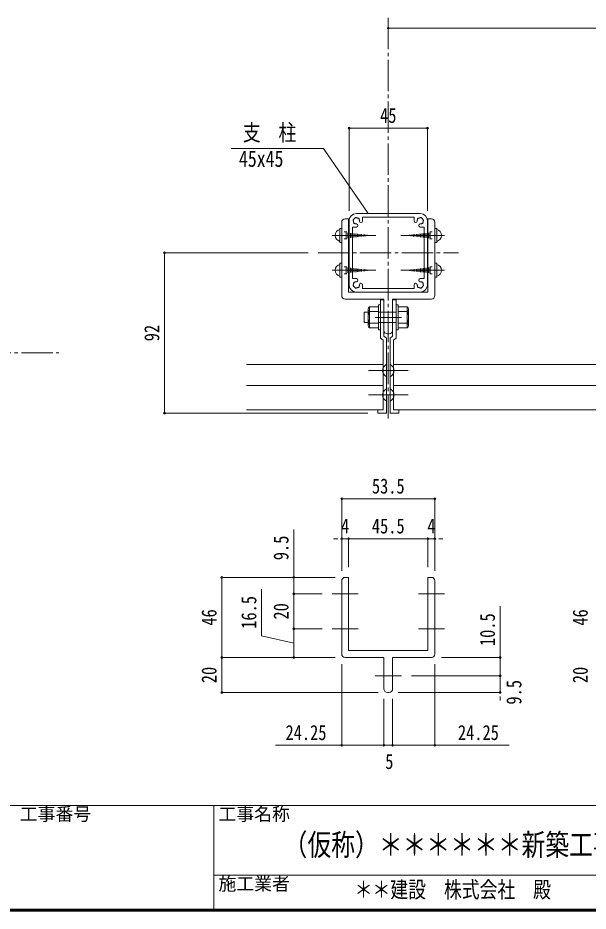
# Model space of a CAD drawing. Units: millimetres at full size; details may follow other scales. Extents: x -1603 to 1599, y -1129 to 1133.
# Drawn here: x 217 to 872, y -1129 to -105 of the extents above; entities that cross this region are included whole.
import ezdxf
from ezdxf.enums import TextEntityAlignment as Align

# ---------------------------------------------------------------- set-up
doc = ezdxf.new("R2010")
doc.units = ezdxf.units.MM
doc.header["$LTSCALE"] = 4
doc.header["$PDMODE"] = 32
doc.header["$PDSIZE"] = 2
doc.linetypes.add('CHAIN2', pattern=[12, 9, -1, 1, -1])
for name, color, linetype, lineweight in [('0-0_0', 7, 'Continuous', 18), ('0-1_1手摺寸法', 3, 'Continuous', 18), ('0-4_2躯体線', 4, 'Continuous', 9), ('0-5_3中心線', 2, 'CHAIN2', 18), ('0-6_41ｱﾙﾐ', 6, 'Continuous', 18), ('0-8_4アルミ', 6, 'Continuous', 18), ('0-9_6ﾊｯﾁﾝｸﾞ', 4, 'Continuous', 9), ('0-C_KIJUN-A', 2, 'CHAIN2', 18), ('0-F_WAKU', 7, 'Continuous', 18)]:
    doc.layers.add(name, color=color, linetype=linetype, lineweight=lineweight)
doc.layers.add('0-D_MOJI', color=6, linetype='Continuous')
doc.styles.add('ＭＳ ゴシック', font='')
doc.styles.get('ＭＳ ゴシック').set_extended_font_data('MS Gothic')

msp = doc.modelspace()

# ---------------------------------------------------------------- linework, layer by layer
at = {"layer": '0-1_1手摺寸法'}
for p, q in [((642.278, -116.135), (642.278, -116.291)), ((1242.278, -116.291), (642.278, -116.291)), ((646.878, -116.291), (1237.678, -116.291)), ((597.278, -326.053), (597.278, -231.107)), ((597.278, -231.107), (687.278, -231.107)), ((682.678, -231.107), (601.878, -231.107)), ((687.278, -326.053), (687.278, -231.107)), ((550.164, -374.153), (385.506, -374.153)), ((385.506, -558.153), (385.506, -374.153)), ((385.506, -378.753), (385.506, -553.553)), ((618.778, -558.153), (385.506, -558.153)), ((588.778, -738.827), (588.778, -656.265)), ((695.778, -656.265), (588.778, -656.265)), ((593.378, -656.265), (691.178, -656.265)), ((695.778, -738.827), (695.778, -656.265)), ((584.178, -702.034), (579.578, -702.034)), ((588.778, -738.827), (588.778, -702.034)), ((596.778, -734.827), (596.778, -702.034)), ((596.778, -734.827), (596.778, -702.034)), ((687.778, -702.034), (596.778, -702.034)), ((601.378, -702.034), (605.978, -702.034)), ((601.378, -702.034), (683.178, -702.034)), ((683.178, -702.034), (678.578, -702.034)), ((687.778, -734.827), (687.778, -702.034)), ((687.778, -734.827), (687.778, -702.034)), ((695.778, -738.827), (695.778, -702.034)), ((700.378, -702.034), (704.978, -702.034)), ((533.775, -741.727), (533.775, -737.127)), ((581.278, -746.327), (451.163, -746.327)), ((451.163, -838.327), (451.163, -746.327)), ((581.278, -746.327), (533.775, -746.327)), ((451.163, -750.927), (451.163, -833.727)), ((566.278, -765.327), (533.775, -765.327)), ((566.278, -765.327), (533.775, -765.327)), ((533.775, -805.327), (533.775, -765.327)), ((533.775, -769.927), (533.775, -774.527)), ((533.775, -769.927), (533.775, -800.727)), ((770.621, -779.539), (770.621, -838.327)), ((566.278, -805.327), (533.775, -805.327)), ((566.278, -805.327), (533.775, -805.327)), ((533.775, -838.327), (533.775, -805.327)), ((533.775, -809.927), (533.775, -833.727)), ((581.278, -838.327), (451.163, -838.327)), ((581.278, -838.327), (451.163, -838.327)), ((451.163, -878.327), (451.163, -838.327)), ((581.278, -838.327), (533.775, -838.327)), ((703.278, -838.327), (770.621, -838.327)), ((770.621, -859.327), (770.621, -838.327)), ((451.163, -842.927), (451.163, -873.727)), ((588.778, -845.827), (588.778, -938.966)), ((695.778, -845.827), (695.778, -938.966)), ((770.621, -842.927), (770.621, -854.727)), ((770.621, -854.727), (770.621, -850.127)), ((668.778, -859.327), (770.621, -859.327)), ((668.778, -859.327), (770.621, -859.327)), ((630.778, -878.327), (451.163, -878.327)), ((653.778, -878.327), (770.621, -878.327)), ((637.278, -885.827), (637.278, -938.966)), ((637.278, -885.827), (637.278, -938.966)), ((647.278, -885.827), (647.278, -938.966)), ((647.278, -885.827), (647.278, -938.966)), ((770.621, -882.927), (770.621, -887.527)), ((512.699, -938.966), (588.778, -938.966)), ((637.278, -938.966), (588.778, -938.966)), ((593.378, -938.966), (632.678, -938.966)), ((632.678, -938.966), (628.078, -938.966)), ((651.878, -938.966), (656.478, -938.966)), ((651.878, -938.966), (691.178, -938.966))]:
    msp.add_line(p, q, dxfattribs=at)
for points in [[(533.775, -691.365), (533.775, -746.327), (533.775, -765.327)], [(588.778, -702.034), (596.778, -702.034), (588.778, -702.034)], [(687.778, -702.034), (695.778, -702.034), (687.778, -702.034)], [(533.775, -746.327), (533.775, -765.327), (533.775, -746.327)], [(533.775, -821.827), (496.855, -813.265), (496.855, -759.708)], [(770.621, -859.327), (770.621, -878.327), (770.621, -859.327)], [(637.278, -938.966), (647.278, -938.966), (637.278, -938.966)], [(780.892, -938.966), (695.778, -938.966), (647.278, -938.966)]]:
    msp.add_lwpolyline(points, dxfattribs=at)
for p in [(642.278, -116.291), (597.278, -231.107), (687.278, -231.107), (385.506, -374.153), (385.506, -558.153), (588.778, -656.265), (695.778, -656.265), (588.778, -702.034), (596.778, -702.034), (687.778, -702.034), (695.778, -702.034), (451.163, -746.327), (533.775, -746.327), (533.775, -765.327), (533.775, -805.327), (451.163, -838.327), (533.775, -838.327), (770.621, -838.327), (770.621, -859.327), (451.163, -878.327), (770.621, -878.327), (588.778, -938.966), (637.278, -938.966), (647.278, -938.966), (695.778, -938.966)]:
    msp.add_point(p, dxfattribs=at)
at = {"layer": '0-4_2躯体線'}
for p, q in [((588.778, -346.153), (586.778, -346.153)), ((586.778, -346.153), (586.778, -362.153)), ((695.778, -346.153), (697.778, -346.153)), ((697.778, -346.153), (697.778, -362.153)), ((588.778, -354.153), (627.867, -354.153)), ((594.778, -350.153), (591.778, -350.153)), ((594.778, -358.153), (591.778, -358.153)), ((594.103, -350.917), (594.103, -357.389)), ((595.703, -351.096), (595.703, -357.209)), ((597.303, -351.276), (597.303, -357.029)), ((598.903, -351.456), (598.903, -356.849)), ((600.503, -351.636), (600.503, -356.67)), ((602.103, -351.816), (602.103, -356.49)), ((603.703, -351.995), (603.703, -356.31)), ((605.303, -352.175), (605.303, -356.13)), ((606.903, -352.355), (606.903, -355.95)), ((608.503, -352.535), (608.503, -355.771)), ((610.103, -352.714), (610.103, -355.591)), ((611.703, -352.894), (611.703, -355.411)), ((613.303, -353.074), (613.303, -355.231)), ((614.903, -353.254), (614.903, -355.052)), ((616.503, -353.434), (616.503, -354.872)), ((618.103, -353.613), (618.103, -354.692)), ((619.703, -353.793), (619.703, -354.512)), ((621.303, -353.973), (621.303, -354.332)), ((695.778, -354.153), (656.69, -354.153)), ((663.254, -353.973), (663.254, -354.332)), ((664.854, -353.793), (664.854, -354.512)), ((666.454, -353.613), (666.454, -354.692)), ((668.054, -353.434), (668.054, -354.872)), ((669.654, -353.254), (669.654, -355.052)), ((671.254, -353.074), (671.254, -355.231)), ((672.854, -352.894), (672.854, -355.411)), ((674.454, -352.714), (674.454, -355.591)), ((676.054, -352.535), (676.054, -355.771)), ((677.654, -352.355), (677.654, -355.95)), ((679.254, -352.175), (679.254, -356.13)), ((680.854, -351.995), (680.854, -356.31)), ((682.454, -351.816), (682.454, -356.49)), ((684.054, -351.636), (684.054, -356.67)), ((685.654, -351.456), (685.654, -356.849)), ((687.254, -351.276), (687.254, -357.029)), ((688.854, -351.096), (688.854, -357.209)), ((689.778, -350.153), (692.778, -350.153)), ((689.778, -358.153), (692.778, -358.153)), ((690.454, -350.917), (690.454, -357.389)), ((588.778, -362.153), (586.778, -362.153)), ((695.778, -362.153), (697.778, -362.153)), ((588.778, -386.153), (586.778, -386.153)), ((586.778, -386.153), (586.778, -402.153)), ((695.778, -386.153), (697.778, -386.153)), ((697.778, -386.153), (697.778, -402.153)), ((588.778, -394.153), (627.867, -394.153)), ((594.778, -390.153), (591.778, -390.153)), ((594.778, -398.153), (591.778, -398.153)), ((594.103, -390.917), (594.103, -397.389)), ((595.703, -391.096), (595.703, -397.209)), ((597.303, -391.276), (597.303, -397.029)), ((598.903, -391.456), (598.903, -396.849)), ((600.503, -391.636), (600.503, -396.67)), ((602.103, -391.816), (602.103, -396.49)), ((603.703, -391.995), (603.703, -396.31)), ((605.303, -392.175), (605.303, -396.13)), ((606.903, -392.355), (606.903, -395.95)), ((608.503, -392.535), (608.503, -395.771)), ((610.103, -392.714), (610.103, -395.591)), ((611.703, -392.894), (611.703, -395.411)), ((613.303, -393.074), (613.303, -395.231)), ((614.903, -393.254), (614.903, -395.052)), ((616.503, -393.434), (616.503, -394.872)), ((618.103, -393.613), (618.103, -394.692)), ((619.703, -393.793), (619.703, -394.512)), ((621.303, -393.973), (621.303, -394.332)), ((695.778, -394.153), (656.69, -394.153)), ((663.254, -393.973), (663.254, -394.332)), ((664.854, -393.793), (664.854, -394.512)), ((666.454, -393.613), (666.454, -394.692)), ((668.054, -393.434), (668.054, -394.872)), ((669.654, -393.254), (669.654, -395.052)), ((671.254, -393.074), (671.254, -395.231)), ((672.854, -392.894), (672.854, -395.411)), ((674.454, -392.714), (674.454, -395.591)), ((676.054, -392.535), (676.054, -395.771)), ((677.654, -392.355), (677.654, -395.95)), ((679.254, -392.175), (679.254, -396.13)), ((680.854, -391.995), (680.854, -396.31)), ((682.454, -391.816), (682.454, -396.49)), ((684.054, -391.636), (684.054, -396.67)), ((685.654, -391.456), (685.654, -396.849)), ((687.254, -391.276), (687.254, -397.029)), ((688.854, -391.096), (688.854, -397.209)), ((689.778, -390.153), (692.778, -390.153)), ((689.778, -398.153), (692.778, -398.153)), ((690.454, -390.917), (690.454, -397.389)), ((588.778, -402.153), (586.778, -402.153)), ((695.778, -402.153), (697.778, -402.153)), ((641.623, -509.153), (619.366, -509.153)), ((639.778, -502.403), (640.278, -502.403)), ((640.278, -502.403), (640.278, -515.903)), ((642.934, -509.153), (665.191, -509.153)), ((644.278, -502.403), (644.278, -515.903)), ((644.778, -502.403), (644.278, -502.403)), ((639.778, -515.903), (640.278, -515.903)), ((644.778, -515.903), (644.278, -515.903)), ((644.778, -530.403), (644.278, -530.403)), ((644.278, -530.403), (644.278, -543.903)), ((641.623, -537.153), (619.366, -537.153)), ((642.934, -537.153), (665.191, -537.153)), ((639.778, -543.903), (640.278, -543.903)), ((644.778, -543.903), (644.278, -543.903))]:
    msp.add_line(p, q, dxfattribs=at)
msp.add_lwpolyline([(639.778, -530.403), (640.278, -530.403), (640.278, -543.903)], dxfattribs=at)
for centre, radius, start, end in [((588.357, -354.153), 6.981, 103.067, 256.933), ((696.2, -354.153), 6.981, 283.067, 76.933), ((588.357, -394.153), 6.981, 103.067, 256.933), ((696.2, -394.153), 6.981, 283.067, 76.933), ((643.474, -509.153), 7.695, 118.699, 241.301), ((641.083, -509.153), 7.695, 298.699, 61.301), ((643.474, -537.153), 7.695, 118.699, 241.301), ((641.083, -537.153), 7.695, 298.699, 61.301)]:
    msp.add_arc(centre, radius, start, end, dxfattribs=at)
at = {"layer": '0-5_3中心線'}
for p, q in [((642.278, -104.635), (642.278, -564.153)), ((561.664, -374.153), (722.892, -374.153))]:
    msp.add_line(p, q, dxfattribs=at)
at = {"layer": '0-6_41ｱﾙﾐ'}
for p, q in [((597.278, -337.553), (597.278, -410.753)), ((671.878, -333.153), (671.878, -337.553)), ((687.278, -337.553), (687.278, -410.753)), ((601.278, -344.553), (601.278, -403.753)), ((605.678, -344.553), (601.278, -344.553)), ((678.878, -344.553), (683.278, -344.553)), ((683.278, -344.553), (683.278, -403.753)), ((605.678, -403.753), (601.278, -403.753)), ((678.878, -403.753), (683.278, -403.753)), ((678.878, -419.153), (605.678, -419.153)), ((612.678, -415.153), (612.678, -410.753)), ((671.878, -415.153), (612.678, -415.153)), ((671.878, -415.153), (671.878, -410.753))]:
    msp.add_line(p, q, dxfattribs=at)
for centre, radius, start, end in [((605.678, -337.553), 8.4, 90, 180), ((602.781, -336.776), 1, 165, 232.976), ((602.781, -336.776), 1, 97.024, 165), ((605.678, -337.553), 3.5, 180.359, 195), ((605.678, -337.553), 3.5, 135, 149.641), ((605.678, -337.553), 3.5, 120.359, 135), ((604.902, -334.655), 1, 105, 172.976), ((604.902, -334.655), 1, 37.024, 105), ((605.678, -337.553), 3.5, 75, 89.641), ((605.678, -337.553), 3.5, 60.359, 75), ((607.8, -335.431), 1, 45, 112.976), ((607.8, -335.431), 1, 337.024, 45), ((605.678, -337.553), 3.5, 15, 29.641), ((605.678, -337.553), 3.5, 0.359, 15), ((610.928, -337.553), 1.75, 180, 0), ((673.628, -337.553), 1.75, 180, 0), ((678.878, -337.553), 3.5, 165, 179.641), ((678.878, -337.553), 3.5, 150.359, 165), ((676.757, -335.431), 1, 135, 202.976), ((676.757, -335.431), 1, 67.024, 135), ((678.878, -337.553), 3.5, 105, 119.641), ((678.878, -337.553), 3.5, 90.359, 105), ((679.655, -334.655), 1, 75, 142.976), ((678.878, -337.553), 8.4, 0, 90), ((679.655, -334.655), 1, 7.024, 75), ((678.878, -337.553), 3.5, 45, 59.641), ((678.878, -337.553), 3.5, 30.359, 45), ((681.776, -336.776), 1, 15, 82.976), ((678.878, -337.553), 3.5, 345, 359.641), ((681.776, -336.776), 1, 307.024, 15), ((605.678, -337.553), 3.5, 195, 209.641), ((603.557, -339.674), 1, 157.024, 225), ((603.557, -339.674), 1, 225, 292.976), ((605.678, -337.553), 3.5, 240.359, 255), ((605.678, -337.553), 3.5, 255, 270), ((605.678, -342.803), 1.75, 270, 90), ((678.878, -342.803), 1.75, 90, 270), ((678.878, -337.553), 3.5, 270, 285), ((678.878, -337.553), 3.5, 285, 299.641), ((681, -339.674), 1, 247.024, 315), ((681, -339.674), 1, 315, 22.976), ((678.878, -337.553), 3.5, 330.359, 345), ((605.678, -410.753), 3.5, 150.359, 165), ((603.557, -408.631), 1, 135, 202.976), ((603.557, -408.631), 1, 67.024, 135), ((605.678, -410.753), 3.5, 105, 119.641), ((605.678, -410.753), 3.5, 90, 105), ((605.678, -405.503), 1.75, 270, 90), ((610.928, -410.753), 1.75, 0, 180), ((673.628, -410.753), 1.75, 0, 180), ((678.878, -405.503), 1.75, 90, 270), ((678.878, -410.753), 3.5, 75, 90), ((678.878, -410.753), 3.5, 60.359, 75), ((681, -408.631), 1, 45, 112.976), ((681, -408.631), 1, 337.024, 45), ((678.878, -410.753), 3.5, 15, 29.641), ((605.678, -410.753), 8.4, 180, 270), ((602.781, -411.529), 1, 127.024, 195), ((602.781, -411.529), 1, 195, 262.976), ((605.678, -410.753), 3.5, 165, 179.641), ((605.678, -410.753), 3.5, 210.359, 225), ((605.678, -410.753), 3.5, 225, 239.641), ((604.902, -413.65), 1, 187.024, 255), ((604.902, -413.65), 1, 255, 322.976), ((605.678, -410.753), 3.5, 270.359, 285), ((605.678, -410.753), 3.5, 285, 299.641), ((607.8, -412.874), 1, 247.024, 315), ((607.8, -412.874), 1, 315, 22.976), ((605.678, -410.753), 3.5, 330.359, 345), ((605.678, -410.753), 3.5, 345, 359.641), ((678.878, -410.753), 3.5, 180.359, 195), ((678.878, -410.753), 3.5, 195, 209.641), ((676.757, -412.874), 1, 157.024, 225), ((676.757, -412.874), 1, 225, 292.976), ((678.878, -410.753), 3.5, 240.359, 255), ((678.878, -410.753), 3.5, 255, 269.641), ((679.655, -413.65), 1, 217.024, 285), ((678.878, -410.753), 8.4, 270, 0), ((679.655, -413.65), 1, 285, 352.976), ((678.878, -410.753), 3.5, 300.359, 315), ((678.878, -410.753), 3.5, 315, 329.641), ((681.776, -411.529), 1, 277.024, 345), ((678.878, -410.753), 3.5, 0.359, 15), ((681.776, -411.529), 1, 345, 52.976)]:
    msp.add_arc(centre, radius, start, end, dxfattribs=at)
at = {"layer": '0-8_4アルミ'}
for p, q in [((592.778, -335.153), (596.778, -335.153)), ((596.778, -335.153), (596.778, -419.153)), ((687.778, -335.153), (687.778, -419.153)), ((687.778, -335.153), (691.778, -335.153)), ((588.778, -339.153), (588.778, -423.153)), ((695.778, -339.153), (695.778, -423.153)), ((577.778, -354.153), (607.778, -354.153)), ((706.778, -354.153), (676.778, -354.153)), ((577.778, -394.153), (607.778, -394.153)), ((706.778, -394.153), (676.778, -394.153)), ((596.778, -419.153), (687.778, -419.153)), ((592.778, -427.153), (637.278, -427.153)), ((633.278, -471.903), (633.278, -428.153)), ((637.278, -428.153), (633.278, -428.153)), ((637.278, -427.153), (637.278, -463.153)), ((637.278, -469.903), (637.278, -428.153)), ((647.278, -427.153), (647.278, -463.153)), ((647.278, -427.153), (691.778, -427.153)), ((647.278, -469.903), (647.278, -428.153)), ((647.278, -428.153), (651.278, -428.153)), ((651.278, -471.903), (651.278, -428.153)), ((627.278, -448.153), (657.278, -448.153)), ((640.278, -472.153), (637.278, -469.903)), ((641.278, -467.153), (643.278, -467.153)), ((644.278, -472.153), (647.278, -469.903)), ((636.278, -474.153), (633.278, -471.903)), ((636.278, -554.153), (636.278, -474.153)), ((640.278, -558.153), (640.278, -472.153)), ((644.278, -558.153), (644.278, -472.153)), ((648.278, -474.153), (651.278, -471.903)), ((648.278, -554.153), (648.278, -474.153)), ((479.663, -502.153), (636.278, -502.153)), ((648.278, -502.153), (1236.278, -502.153)), ((479.663, -526.153), (636.278, -526.153)), ((648.278, -526.153), (1236.278, -526.153)), ((479.663, -554.153), (636.278, -554.153)), ((636.278, -554.153), (630.278, -554.153)), ((630.278, -558.153), (630.278, -554.153)), ((640.278, -558.153), (630.278, -558.153)), ((644.278, -558.153), (654.278, -558.153)), ((648.278, -554.153), (1236.278, -554.153)), ((648.278, -554.153), (654.278, -554.153)), ((654.278, -558.153), (654.278, -554.153)), ((592.778, -746.327), (596.778, -746.327)), ((596.778, -746.327), (596.778, -830.327)), ((687.778, -746.327), (687.778, -830.327)), ((687.778, -746.327), (691.778, -746.327)), ((588.778, -750.327), (588.778, -834.327)), ((695.778, -750.327), (695.778, -834.327)), ((577.778, -765.327), (607.778, -765.327)), ((706.778, -765.327), (676.778, -765.327)), ((577.778, -805.327), (607.778, -805.327)), ((706.778, -805.327), (676.778, -805.327)), ((592.778, -838.327), (637.278, -838.327)), ((596.778, -830.327), (687.778, -830.327)), ((637.278, -838.327), (637.278, -874.327)), ((647.278, -838.327), (691.778, -838.327)), ((647.278, -838.327), (647.278, -874.327)), ((627.278, -859.327), (657.278, -859.327)), ((641.278, -878.327), (643.278, -878.327))]:
    msp.add_line(p, q, dxfattribs=at)
for centre, start, end in [((592.778, -339.153), 90, 180), ((691.778, -339.153), 0, 90), ((592.778, -423.153), 180, 270), ((691.778, -423.153), 270, 0), ((641.278, -463.153), 180, 270), ((643.278, -463.153), 270, 0), ((592.778, -750.327), 90, 180), ((691.778, -750.327), 0, 90), ((592.778, -834.327), 180, 270), ((691.778, -834.327), 270, 0), ((641.278, -874.327), 180, 270), ((643.278, -874.327), 270, 0)]:
    msp.add_arc(centre, 4, start, end, dxfattribs=at)
at = {"layer": '0-9_6ﾊｯﾁﾝｸﾞ'}
for p, q in [((619.028, -438.853), (619.028, -457.453)), ((620.528, -436.153), (620.528, -460.153)), ((631.028, -436.153), (620.528, -436.153)), ((631.028, -462.403), (631.028, -433.903)), ((633.278, -433.903), (631.028, -433.903)), ((631.028, -436.153), (631.028, -460.153)), ((633.278, -462.403), (633.278, -433.903)), ((651.278, -462.403), (651.278, -433.903)), ((653.528, -433.903), (651.278, -433.903)), ((653.528, -462.403), (653.528, -433.903)), ((653.528, -436.153), (664.028, -436.153)), ((664.028, -436.153), (664.028, -460.153)), ((665.528, -438.853), (665.528, -457.453)), ((614.528, -442.153), (619.028, -442.153)), ((614.528, -442.153), (614.528, -454.153)), ((631.028, -441.553), (620.528, -441.553)), ((631.028, -442.153), (651.278, -442.153)), ((653.528, -441.553), (664.028, -441.553)), ((614.528, -454.153), (619.028, -454.153)), ((631.028, -454.753), (620.528, -454.753)), ((631.028, -460.153), (620.528, -460.153)), ((631.028, -454.153), (651.278, -454.153)), ((653.528, -454.753), (664.028, -454.753)), ((653.528, -460.153), (664.028, -460.153)), ((633.278, -462.403), (631.028, -462.403)), ((653.528, -462.403), (651.278, -462.403))]:
    msp.add_line(p, q, dxfattribs=at)
for centre, radius, start, end in [((622.208, -438.853), 3.18, 121.891, 238.109), ((662.348, -438.853), 3.18, 301.891, 58.109), ((634.298, -448.153), 15.27, 154.391, 205.609), ((650.258, -448.153), 15.27, 334.391, 25.609), ((622.208, -457.453), 3.18, 121.891, 238.109), ((662.348, -457.453), 3.18, 301.891, 58.109)]:
    msp.add_arc(centre, radius, start, end, dxfattribs=at)
at = {"layer": '0-C_KIJUN-A'}
msp.add_line((-1362.742, -488.879), (264.111, -488.879), dxfattribs=at)
at = {"layer": '0-F_WAKU'}
for p, q in [((-1602.081, -1007.985), (1597.919, -1007.985)), ((441.919, -1007.985), (441.919, -1127.985)), ((441.919, -1087.985), (1449.919, -1087.985)), ((-1600.881, -1126.785), (1596.719, -1126.785)), ((-1603.281, -1129.185), (1599.119, -1129.185)), ((-1602.681, -1128.585), (1598.519, -1128.585)), ((-1602.081, -1127.985), (1597.919, -1127.985)), ((-1601.481, -1127.385), (1597.319, -1127.385))]:
    msp.add_line(p, q, dxfattribs=at)

# ---------------------------------------------------------------- texts
at = {"layer": '0-0_0', "style": 'ＭＳ ゴシック', "width": 0.8}
for s, height, p in [('支\u3000柱', 18.77, (475.32, -251.238)), ('45x45', 18.77, (470.888, -281.17)), ('（仮称）＊＊＊＊＊＊新築工事', 25.02, (522.164, -1073.012)), ('＊＊建設\u3000株式会社\u3000殿', 18.77, (603.647, -1119.466))]:
    msp.add_text(s, height=height, dxfattribs=at).set_placement(p, align=Align.BOTTOM_LEFT)
at = {"layer": '0-1_1手摺寸法', "color": 7, "style": 'ＭＳ ゴシック', "width": 0.8}
for s, p in [('45', (632.858, -230.288)), ('53.5', (623.437, -655.446)), ('4', (588.068, -701.215)), ('45.5', (623.437, -701.215)), ('4', (687.068, -701.215)), ('24.25', (524.337, -938.147)), ('24.25', (722.15, -938.147)), ('5', (638.734, -971.293))]:
    msp.add_text(s, height=17.27, dxfattribs=at).set_placement(p, align=Align.BOTTOM_LEFT)
for s, p in [('92', (384.688, -475.574)), ('9.5', (532.956, -726.667)), ('16.5', (496.036, -805.328)), ('20', (532.956, -794.748)), ('46', (450.344, -801.748)), ('10.5', (769.802, -825.159)), ('46', (876.276, -801.748)), ('20', (450.344, -867.748)), ('20', (876.276, -867.748)), ('9.5', (800.168, -892.261))]:
    msp.add_text(s, height=17.27, rotation=90, dxfattribs=at).set_placement(p, align=Align.BOTTOM_LEFT)
at = {"layer": '0-D_MOJI', "style": 'ＭＳ ゴシック'}
for s, p in [('工事番号', (219.426, -1029.827)), ('工事名称', (447.426, -1029.827)), ('施工業者', (447.426, -1109.827))]:
    msp.add_text(s, height=15.01, dxfattribs=at).set_placement(p, align=Align.BOTTOM_LEFT)

# ---------------------------------------------------------------- wipeouts: each hides what was drawn before it
msp.add_wipeout([(613.403, -323.434), (615.696, -321.866), (618.997, -329.153), (618.997, -329.153)])

# ---------------------------------------------------------------- next in the draw order: linework, layer by layer
at = {"layer": '0-0_0'}
msp.add_lwpolyline([(618.997, -329.153), (567.853, -254.381), (461.819, -254.381)], dxfattribs=at)
msp.add_solid([(613.403, -323.434), (613.403, -323.434), (613.403, -323.434)], dxfattribs=at)
at = {"layer": '0-6_41ｱﾙﾐ'}
for p, q in [((678.878, -329.153), (605.678, -329.153)), ((671.878, -333.153), (612.678, -333.153)), ((612.678, -333.153), (612.678, -337.553))]:
    msp.add_line(p, q, dxfattribs=at)

doc.saveas('drawing.dxf')
